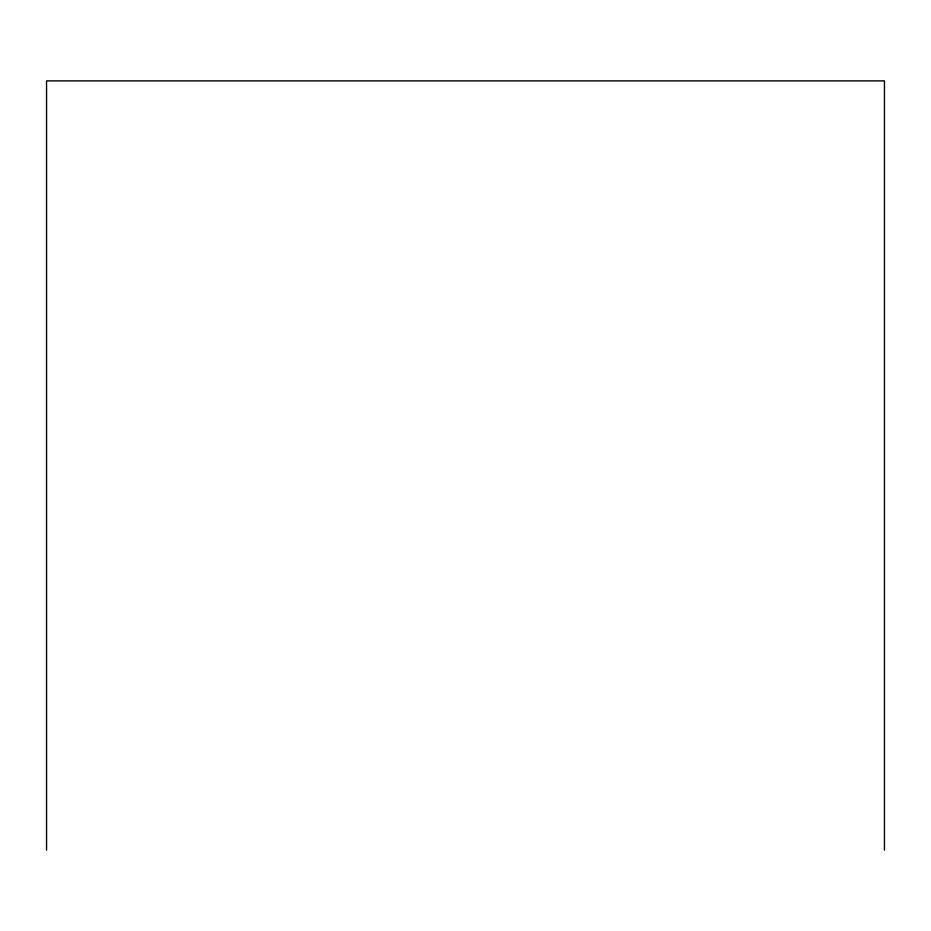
<?xml version="1.0" encoding="UTF-8"?>
<svg xmlns="http://www.w3.org/2000/svg" width="931" height="931" viewBox="0 0 931 931"><rect width="100%" height="100%" fill="white"/><g stroke="black" fill="none" stroke-linecap="round" stroke-linejoin="round"><path stroke-width="1.4" d="M884.45 850.131L884.45 80.869L46.55 80.869L46.55 850.131"/></g></svg>
